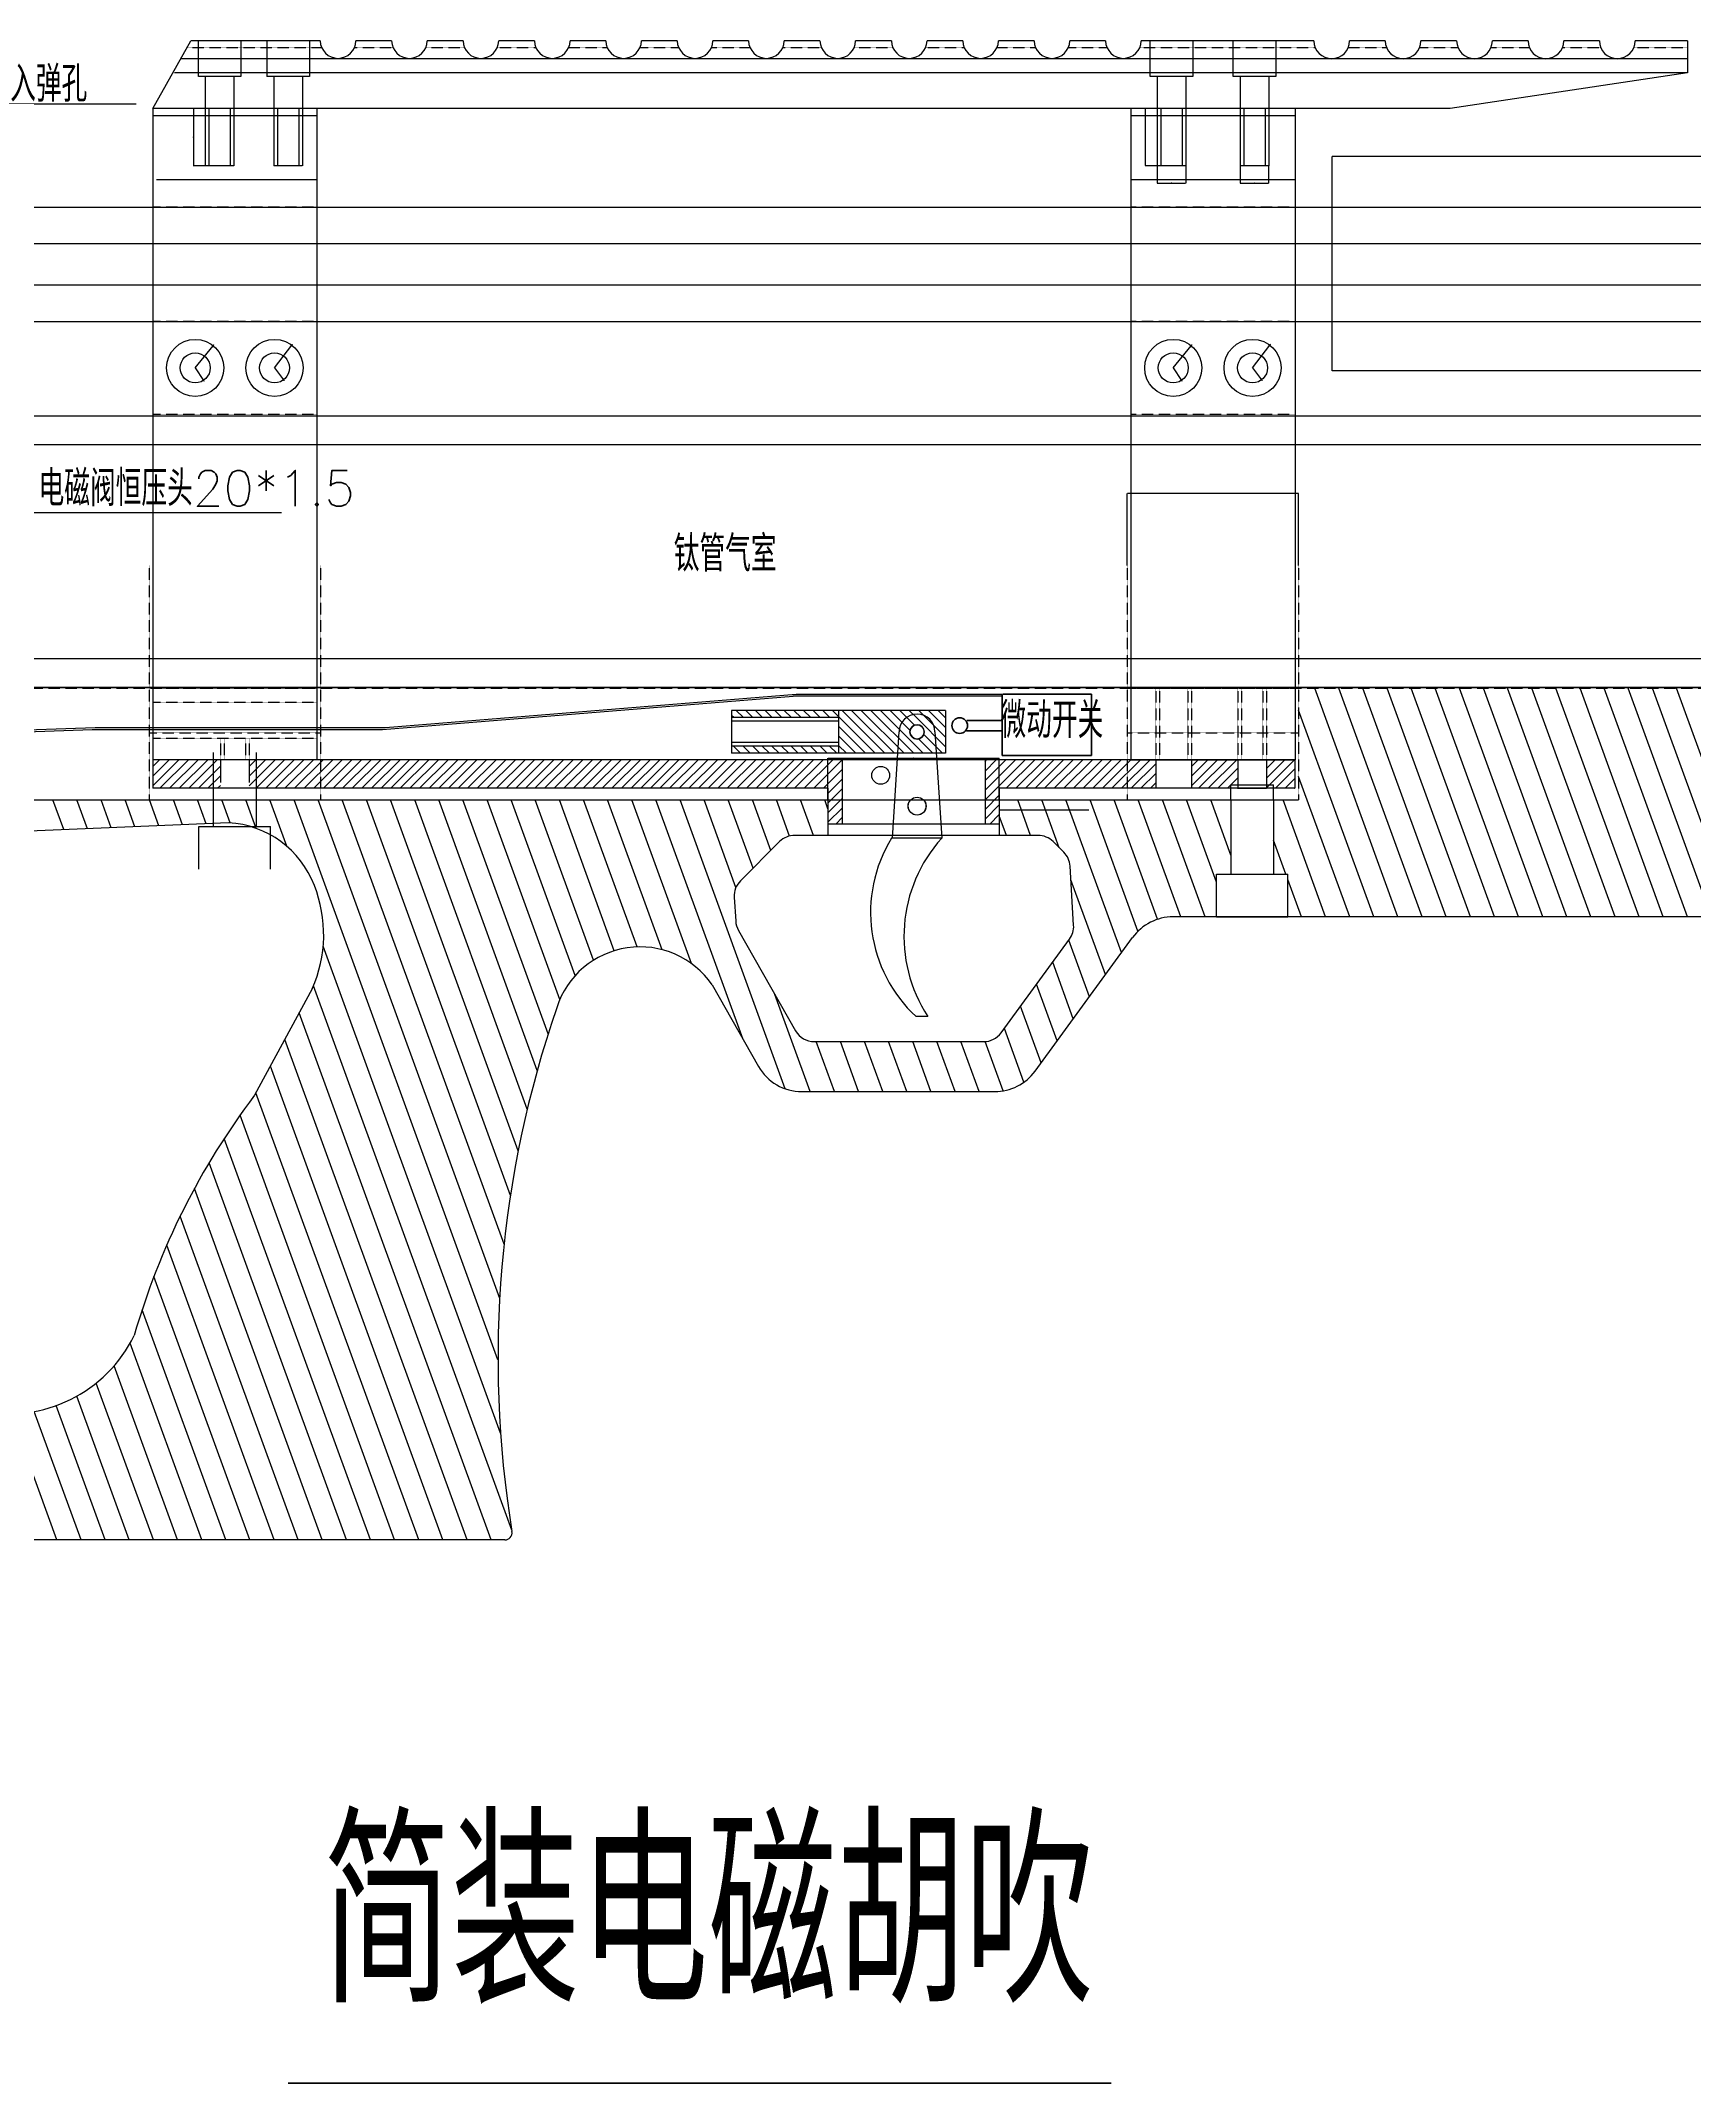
# Model space of a CAD drawing. Header units: millimetres. Extents: x -58888 to 139371, y -43158 to 38068.
# Drawn here: x 86985 to 110143, y -43158 to -14538 of the extents above; entities that cross this region are included whole.
import ezdxf

# ---------------------------------------------------------------- set-up
doc = ezdxf.new("R2010")
doc.units = ezdxf.units.MM
doc.linetypes.add('HIDDEN', pattern=[9.525, 6.35, -3.175])
doc.layers.add('图层2', color=108, linetype='Continuous')
doc.styles.get("Standard").update_dxf_attribs({"font": 'txt', "bigfont": 'gbcbig.shx'})
doc.dimstyles.new('ISO-25', dxfattribs={"dimtxt": 2.5, "dimasz": 2.5, "dimexe": 1.25, "dimexo": 0.625, "dimtad": 1, "dimtxsty": 'Standard', "dimcen": 2.5, "dimadec": 0, "dimazin": 0, "dimtfac": 1, "dimtmove": 0, "dimatfit": 3, "dimfxl": 1, "dimarcsym": 0})
pattern_1 = [(45, (309.1866, -1181.3546), (-0.6735192, 0.6735192), [])]

# ---------------------------------------------------------------- blocks, each defined once
blk = doc.blocks.new('*D278')
at = {"layer": 'Defpoints', "color": 0, "linetype": 'ByBlock'}
for p in [(102202, -20882), (102202, -21889), (104602, -21889)]:
    blk.add_point(p, dxfattribs=at)
at = {"layer": '图层2', "color": 0, "linetype": 'ByBlock', "lineweight": -2}
for p, q in [((102202, -21888), (102202, -20880)), ((104599, -20882), (102204, -20882)), ((104602, -21888), (104602, -20880))]:
    blk.add_line(p, q, dxfattribs=at)
at = {"layer": '图层2', "color": 0, "linetype": 'ByBlock'}
for points in [[(102204, -20881), (102204, -20882), (102202, -20882)], [(104599, -20881), (104599, -20882), (104602, -20882)]]:
    blk.add_solid(points, dxfattribs=at)
at = {"layer": '图层2', "color": 0, "linetype": 'ByBlock', "insert": (103402, -20880), "char_height": 2.5, "attachment_point": 5}
blk.add_mtext('2400', dxfattribs=at)
blk = doc.blocks.new('*D282')
at = {"layer": 'Defpoints', "color": 0, "linetype": 'ByBlock'}
for p in [(100410, -24590), (98010, -25176), (100410, -25176)]:
    blk.add_point(p, dxfattribs=at)
at = {"layer": '图层2', "color": 0, "linetype": 'ByBlock', "lineweight": -2}
for p, q in [((98010, -25176), (98010, -24589)), ((98013, -24590), (100408, -24590)), ((100410, -25176), (100410, -24589))]:
    blk.add_line(p, q, dxfattribs=at)
at = {"layer": '图层2', "color": 0, "linetype": 'ByBlock'}
for points in [[(98013, -24590), (98013, -24591), (98010, -24590)], [(100408, -24590), (100408, -24591), (100410, -24590)]]:
    blk.add_solid(points, dxfattribs=at)
at = {"layer": '图层2', "color": 0, "linetype": 'ByBlock', "insert": (99210, -24588), "char_height": 2.5, "attachment_point": 5}
blk.add_mtext('2400', dxfattribs=at)
blk = doc.blocks.new('*D283')
at = {"layer": 'Defpoints', "color": 0, "linetype": 'ByBlock'}
for p in [(103652, -25176), (104252, -24964), (104252, -25176)]:
    blk.add_point(p, dxfattribs=at)
at = {"layer": '图层2', "color": 0, "linetype": 'ByBlock', "lineweight": -2}
for p, q in [((103652, -25176), (103652, -24963)), ((103654, -24964), (104249, -24964)), ((104252, -25176), (104252, -24963))]:
    blk.add_line(p, q, dxfattribs=at)
at = {"layer": '图层2', "color": 0, "linetype": 'ByBlock'}
for points in [[(103654, -24964), (103654, -24965), (103652, -24964)], [(104249, -24964), (104249, -24965), (104252, -24964)]]:
    blk.add_solid(points, dxfattribs=at)
at = {"layer": '图层2', "color": 0, "linetype": 'ByBlock', "insert": (103952, -24962), "char_height": 2.5, "attachment_point": 5}
blk.add_mtext('%%C600', dxfattribs=at)
blk = doc.blocks.new('*D304')
at = {"layer": 'Defpoints', "color": 0, "linetype": 'ByBlock'}
for p in [(89286, -15488), (89121, -16288), (89286, -16288)]:
    blk.add_point(p, dxfattribs=at)
at = {"layer": '图层2', "color": 0, "linetype": 'ByBlock', "lineweight": -2}
for p, q in [((89286, -15488), (89119, -15488)), ((89121, -15490), (89121, -16285)), ((89286, -16288), (89119, -16288))]:
    blk.add_line(p, q, dxfattribs=at)
at = {"layer": '图层2', "color": 0, "linetype": 'ByBlock'}
for points in [[(89120, -15490), (89121, -15490), (89121, -15488)], [(89120, -16285), (89121, -16285), (89121, -16288)]]:
    blk.add_solid(points, dxfattribs=at)
at = {"layer": '图层2', "color": 0, "linetype": 'ByBlock', "insert": (89119, -15888), "char_height": 2.5, "attachment_point": 5, "rotation": 90}
blk.add_mtext('800', dxfattribs=at)
blk = doc.blocks.new('*D305')
at = {"layer": 'Defpoints', "color": 0, "linetype": 'ByBlock'}
for p in [(89399, -18811), (89147, -19121)]:
    blk.add_point(p, dxfattribs=at)
at = {"layer": '图层2', "color": 0, "linetype": 'ByBlock', "lineweight": -2}
for p, q in [((89147, -19121), (89399, -18811)), ((89408, -18799), (89400, -18809))]:
    blk.add_line(p, q, dxfattribs=at)
at = {"layer": '图层2', "color": 0, "linetype": 'ByBlock'}
blk.add_solid([(89400, -18809), (89401, -18809), (89399, -18811)], dxfattribs=at)
at = {"layer": '图层2', "color": 0, "linetype": 'ByBlock', "insert": (89404, -18802), "char_height": 2.5, "attachment_point": 5, "rotation": 50.8971}
blk.add_mtext('R400', dxfattribs=at)
blk = doc.blocks.new('*D306')
at = {"layer": 'Defpoints', "color": 0, "linetype": 'ByBlock'}
for p in [(89147, -19121), (89263, -19296)]:
    blk.add_point(p, dxfattribs=at)
at = {"layer": '图层2', "color": 0, "linetype": 'ByBlock', "lineweight": -2}
for p, q in [((89147, -19121), (89263, -19296)), ((89271, -19308), (89264, -19298))]:
    blk.add_line(p, q, dxfattribs=at)
at = {"layer": '图层2', "color": 0, "linetype": 'ByBlock'}
blk.add_solid([(89265, -19298), (89264, -19298), (89263, -19296)], dxfattribs=at)
at = {"layer": '图层2', "color": 0, "linetype": 'ByBlock', "insert": (89270, -19303), "char_height": 2.5, "attachment_point": 5, "rotation": 303.7063}
blk.add_mtext('R210', dxfattribs=at)
blk = doc.blocks.new('*D307')
at = {"layer": 'Defpoints', "color": 0, "linetype": 'ByBlock'}
for p in [(90257, -19121), (90384, -19288)]:
    blk.add_point(p, dxfattribs=at)
at = {"layer": '图层2', "color": 0, "linetype": 'ByBlock', "lineweight": -2}
for p, q in [((90257, -19121), (90384, -19288)), ((90393, -19300), (90386, -19290))]:
    blk.add_line(p, q, dxfattribs=at)
at = {"layer": '图层2', "color": 0, "linetype": 'ByBlock'}
blk.add_solid([(90386, -19290), (90385, -19291), (90384, -19288)], dxfattribs=at)
at = {"layer": '图层2', "color": 0, "linetype": 'ByBlock', "insert": (90392, -19295), "char_height": 2.5, "attachment_point": 5, "rotation": 307.1566}
blk.add_mtext('R210', dxfattribs=at)
blk = doc.blocks.new('*D308')
at = {"layer": 'Defpoints', "color": 0, "linetype": 'ByBlock'}
for p in [(90500, -18803), (90257, -19121)]:
    blk.add_point(p, dxfattribs=at)
at = {"layer": '图层2', "color": 0, "linetype": 'ByBlock', "lineweight": -2}
for p, q in [((90257, -19121), (90500, -18803)), ((90509, -18791), (90501, -18801))]:
    blk.add_line(p, q, dxfattribs=at)
at = {"layer": '图层2', "color": 0, "linetype": 'ByBlock'}
blk.add_solid([(90501, -18801), (90502, -18801), (90500, -18803)], dxfattribs=at)
at = {"layer": '图层2', "color": 0, "linetype": 'ByBlock', "insert": (90504, -18794), "char_height": 2.5, "attachment_point": 5, "rotation": 52.6746}
blk.add_mtext('R400', dxfattribs=at)
blk = doc.blocks.new('*D309')
at = {"layer": 'Defpoints', "color": 0, "linetype": 'ByBlock'}
for p in [(102621, -15488), (102455, -16288), (102621, -16288)]:
    blk.add_point(p, dxfattribs=at)
at = {"layer": '图层2', "color": 0, "linetype": 'ByBlock', "lineweight": -2}
for p, q in [((102620, -15488), (102453, -15488)), ((102455, -15490), (102455, -16285)), ((102620, -16288), (102453, -16288))]:
    blk.add_line(p, q, dxfattribs=at)
at = {"layer": '图层2', "color": 0, "linetype": 'ByBlock'}
for points in [[(102454, -15490), (102455, -15490), (102455, -15488)], [(102454, -16285), (102455, -16285), (102455, -16288)]]:
    blk.add_solid(points, dxfattribs=at)
at = {"layer": '图层2', "color": 0, "linetype": 'ByBlock', "insert": (102453, -15888), "char_height": 2.5, "attachment_point": 5, "rotation": 90}
blk.add_mtext('800', dxfattribs=at)
blk = doc.blocks.new('*D310')
at = {"layer": 'Defpoints', "color": 0, "linetype": 'ByBlock'}
for p in [(102621, -16288), (103021, -16288), (103021, -16533)]:
    blk.add_point(p, dxfattribs=at)
at = {"layer": '图层2', "color": 0, "linetype": 'ByBlock', "lineweight": -2}
for p, q in [((102621, -16288), (102621, -16534)), ((103021, -16288), (103021, -16534)), ((102623, -16533), (103018, -16533))]:
    blk.add_line(p, q, dxfattribs=at)
at = {"layer": '图层2', "color": 0, "linetype": 'ByBlock'}
for points in [[(102623, -16532), (102623, -16533), (102621, -16533)], [(103018, -16532), (103018, -16533), (103021, -16533)]]:
    blk.add_solid(points, dxfattribs=at)
at = {"layer": '图层2', "color": 0, "linetype": 'ByBlock', "insert": (102821, -16531), "char_height": 2.5, "attachment_point": 5}
blk.add_mtext('M400', dxfattribs=at)
blk = doc.blocks.new('*D311')
at = {"layer": 'Defpoints', "color": 0, "linetype": 'ByBlock'}
for p in [(103783, -16288), (104183, -16288), (104183, -16533)]:
    blk.add_point(p, dxfattribs=at)
at = {"layer": '图层2', "color": 0, "linetype": 'ByBlock', "lineweight": -2}
for p, q in [((103783, -16288), (103783, -16534)), ((104183, -16288), (104183, -16534)), ((103786, -16533), (104181, -16533))]:
    blk.add_line(p, q, dxfattribs=at)
at = {"layer": '图层2', "color": 0, "linetype": 'ByBlock'}
for points in [[(103786, -16532), (103786, -16533), (103783, -16533)], [(104181, -16532), (104181, -16533), (104183, -16533)]]:
    blk.add_solid(points, dxfattribs=at)
at = {"layer": '图层2', "color": 0, "linetype": 'ByBlock', "insert": (103983, -16531), "char_height": 2.5, "attachment_point": 5}
blk.add_mtext('M400', dxfattribs=at)
blk = doc.blocks.new('*D274')
at = {"layer": 'Defpoints', "color": 0, "linetype": 'ByBlock'}
for p in [(103099, -18811), (102847, -19121)]:
    blk.add_point(p, dxfattribs=at)
at = {"layer": '图层2', "color": 0, "linetype": 'ByBlock', "lineweight": -2}
for p, q in [((102847, -19121), (103099, -18811)), ((103108, -18799), (103100, -18809))]:
    blk.add_line(p, q, dxfattribs=at)
at = {"layer": '图层2', "color": 0, "linetype": 'ByBlock'}
blk.add_solid([(103100, -18809), (103101, -18809), (103099, -18811)], dxfattribs=at)
at = {"layer": '图层2', "color": 0, "linetype": 'ByBlock', "insert": (103104, -18802), "char_height": 2.5, "attachment_point": 5, "rotation": 50.8971}
blk.add_mtext('R400', dxfattribs=at)
blk = doc.blocks.new('*D275')
at = {"layer": 'Defpoints', "color": 0, "linetype": 'ByBlock'}
for p in [(102847, -19121), (102963, -19296)]:
    blk.add_point(p, dxfattribs=at)
at = {"layer": '图层2', "color": 0, "linetype": 'ByBlock', "lineweight": -2}
for p, q in [((102847, -19121), (102963, -19296)), ((102971, -19308), (102964, -19298))]:
    blk.add_line(p, q, dxfattribs=at)
at = {"layer": '图层2', "color": 0, "linetype": 'ByBlock'}
blk.add_solid([(102965, -19298), (102964, -19298), (102963, -19296)], dxfattribs=at)
at = {"layer": '图层2', "color": 0, "linetype": 'ByBlock', "insert": (102970, -19303), "char_height": 2.5, "attachment_point": 5, "rotation": 303.7063}
blk.add_mtext('R210', dxfattribs=at)
blk = doc.blocks.new('*D276')
at = {"layer": 'Defpoints', "color": 0, "linetype": 'ByBlock'}
for p in [(103957, -19121), (104084, -19288)]:
    blk.add_point(p, dxfattribs=at)
at = {"layer": '图层2', "color": 0, "linetype": 'ByBlock', "lineweight": -2}
for p, q in [((103957, -19121), (104084, -19288)), ((104093, -19300), (104086, -19290))]:
    blk.add_line(p, q, dxfattribs=at)
at = {"layer": '图层2', "color": 0, "linetype": 'ByBlock'}
blk.add_solid([(104086, -19290), (104085, -19291), (104084, -19288)], dxfattribs=at)
at = {"layer": '图层2', "color": 0, "linetype": 'ByBlock', "insert": (104092, -19295), "char_height": 2.5, "attachment_point": 5, "rotation": 307.1566}
blk.add_mtext('R210', dxfattribs=at)
blk = doc.blocks.new('*D277')
at = {"layer": 'Defpoints', "color": 0, "linetype": 'ByBlock'}
for p in [(104200, -18803), (103957, -19121)]:
    blk.add_point(p, dxfattribs=at)
at = {"layer": '图层2', "color": 0, "linetype": 'ByBlock', "lineweight": -2}
for p, q in [((103957, -19121), (104200, -18803)), ((104209, -18791), (104201, -18801))]:
    blk.add_line(p, q, dxfattribs=at)
at = {"layer": '图层2', "color": 0, "linetype": 'ByBlock'}
blk.add_solid([(104201, -18801), (104202, -18801), (104200, -18803)], dxfattribs=at)
at = {"layer": '图层2', "color": 0, "linetype": 'ByBlock', "insert": (104204, -18794), "char_height": 2.5, "attachment_point": 5, "rotation": 52.6746}
blk.add_mtext('R400', dxfattribs=at)
blk = doc.blocks.new('fdggg')
at = {"layer": '图层2', "linetype": 'ByBlock'}
h = blk.add_hatch(dxfattribs=at)
h.set_pattern_fill('ANSI31', color=4, scale=0.3)
h.set_pattern_definition([(45, (-551.4656, -559.2974), (-0.6735192, 0.6735192), [])])
h.paths.add_polyline_path([(920.04, -2768.85), (836.96, -2768.85), (836.96, -2772.85), (918.04, -2772.85), (918.04, -2777.85), (920.04, -2777.85)])
h.paths.add_polyline_path([(832.96, -2768.85), (823.46, -2768.85), (823.46, -2772.85), (832.96, -2772.85)])
h.paths.add_polyline_path([(963.96, -2772.85), (963.96, -2768.85), (940.04, -2768.85), (940.04, -2777.85), (942.04, -2777.85), (942.04, -2772.85)])
h.paths.add_polyline_path([(979.46, -2768.85), (979.46, -2772.85), (983.46, -2772.85), (983.46, -2768.85)])
h.paths.add_polyline_path([(975.46, -2772.85), (975.46, -2768.85), (968.96, -2768.85), (968.96, -2772.85)])
at = {"layer": '图层2', "color": 6, "linetype": 'ByBlock'}
for p, q in [((983.46, -2768.85), (823.46, -2768.85)), ((823.46, -2768.85), (823.46, -2772.85)), ((920.04, -2768.85), (920.04, -2777.85)), ((940.04, -2768.85), (940.04, -2777.85)), ((983.46, -2768.85), (983.46, -2772.85)), ((918.04, -2772.85), (823.46, -2772.85)), ((918.04, -2772.85), (918.04, -2777.85)), ((983.46, -2772.85), (942.04, -2772.85)), ((942.04, -2772.85), (942.04, -2777.85)), ((942.04, -2777.85), (918.04, -2777.85))]:
    blk.add_line(p, q, dxfattribs=at)
at = {"layer": '图层2', "color": 1, "linetype": 'HIDDEN', "ltscale": 0.5}
for p, q in [((832.96, -2768.85), (832.96, -2772.85)), ((836.96, -2768.85), (836.96, -2772.85))]:
    blk.add_line(p, q, dxfattribs=at)
at = {"layer": '图层2', "color": 3, "linetype": 'ByBlock'}
for p, q in [((963.96, -2768.85), (963.96, -2772.85)), ((968.96, -2768.85), (968.96, -2772.85)), ((975.46, -2768.85), (975.46, -2772.85)), ((979.46, -2768.85), (979.46, -2772.85))]:
    blk.add_line(p, q, dxfattribs=at)
at = {"layer": '图层2', "color": 2, "linetype": 'ByBlock'}
for centre in [(925.43, -2771.03), (930.53, -2775.34)]:
    blk.add_circle(centre, 1.25, dxfattribs=at)
blk = doc.blocks.new('fghhjjj')
at = {"layer": '图层2', "color": 6, "linetype": 'ByBlock'}
for p, q in [((2034.67, -2742.64), (2035.61, -2727.74)), ((2040.61, -2727.74), (2041.56, -2742.64)), ((2041.56, -2742.64), (2034.54, -2742.64)), ((2039.61, -2767.64), (2037.99, -2767.64))]:
    blk.add_line(p, q, dxfattribs=at)
at = {"layer": '图层2', "color": 1, "linetype": 'ByBlock'}
for centre, radius in [((2038.11, -2727.74), 1), ((2038.11, -2738.14), 1.25)]:
    blk.add_circle(centre, radius, dxfattribs=at)
at = {"layer": '图层2', "color": 6, "linetype": 'ByBlock'}
for centre, radius, start, end in [((2038.11, -2727.74), 2.5, 0, 180), ((2051.48, -2753.04), 19.88, 148.4455, 227.2516), ((2056.81, -2756.4), 20.54, 137.9462, 213.1657)]:
    blk.add_arc(centre, radius, start, end, dxfattribs=at)
blk = doc.blocks.new('fghghhhh')
at = {"layer": '图层2', "linetype": 'ByBlock'}
h = blk.add_hatch(dxfattribs=at)
h.set_pattern_fill('ANSI31', color=4, scale=0.3)
h.set_pattern_definition(pattern_1)
h.paths.add_polyline_path([(1647.86, -2710.7), (1647.86, -2708.7), (1643.86, -2708.7), (1643.86, -2714.7), (1647.86, -2714.7), (1647.86, -2712.7, -0.414214), (1646.86, -2711.7, -0.414214)])
h = blk.add_hatch(dxfattribs=at)
h.set_pattern_fill('ANSI31', color=4, scale=0.3)
h.set_pattern_definition(pattern_1)
h.paths.add_polyline_path([(1658.86, -2708.7), (1647.86, -2708.7), (1647.86, -2710.7, -0.414214), (1648.86, -2711.7, -0.414214), (1647.86, -2712.7), (1647.86, -2714.7), (1658.86, -2714.7)])
h.paths.add_polyline_path([(1673.86, -2708.7), (1658.86, -2708.7), (1658.86, -2709.7), (1673.86, -2709.7)])
h.paths.add_polyline_path([(1673.86, -2713.7), (1658.86, -2713.7), (1658.86, -2714.7), (1673.86, -2714.7)])
at = {"layer": '图层2', "color": 44, "linetype": 'ByBlock'}
for p, q in [((1643.86, -2708.7), (1673.86, -2708.7)), ((1643.86, -2708.7), (1643.86, -2714.7)), ((1658.86, -2708.7), (1658.86, -2714.7)), ((1658.86, -2709.7), (1673.86, -2709.7)), ((1658.86, -2710.2), (1673.86, -2710.2)), ((1673.86, -2708.7), (1673.86, -2714.7)), ((1658.86, -2713.2), (1673.86, -2713.2)), ((1643.86, -2714.7), (1673.86, -2714.7)), ((1658.86, -2713.7), (1673.86, -2713.7))]:
    blk.add_line(p, q, dxfattribs=at)
at = {"layer": '图层2', "color": 1, "linetype": 'ByBlock'}
blk.add_circle((1647.86, -2711.7), 1, dxfattribs=at)

msp = doc.modelspace()

# ---------------------------------------------------------------- linework, layer by layer
at = {"color": 6}
msp.add_line((85497.74, -15419.586), (88321.218, -15419.586), dxfattribs=at)
at = {"color": 1}
for p, q in [((86836.821, -21147.41), (90354.881, -21147.41)), ((91769.323, -24189.404), (97523.52, -23720.643)), ((91812.355, -24162.05), (97566.553, -23693.289)), ((97518.881, -23717.905), (100448.488, -23717.905)), ((97569.046, -23692.84), (100448.488, -23692.84)), ((84920.577, -24283.156), (87703.857, -24189.404)), ((84963.609, -24255.802), (87746.889, -24162.05)), ((87703.857, -24189.404), (91769.323, -24189.404)), ((87746.889, -24162.05), (91812.355, -24162.05))]:
    msp.add_line(p, q, dxfattribs=at)
at = {"color": 3, "lineweight": 60}
for p, q in [((100451.877, -23695.78), (100451.877, -24551.684)), ((101701.56, -23693.276), (100458.826, -23693.276)), ((101701.56, -24551.684), (101701.56, -23693.276)), ((99948.896, -24206.571), (100444.372, -24206.571)), ((99954.111, -24060.639), (100444.372, -24060.639)), ((100451.877, -24551.684), (101701.56, -24551.684))]:
    msp.add_line(p, q, dxfattribs=at)
at = {"color": 6, "lineweight": 80}
msp.add_line((90446.528, -43158.49), (101976.029, -43158.49), dxfattribs=at)
at = {"color": 3, "lineweight": 60}
msp.add_circle((99855.016, -24133.605), 109.526, dxfattribs=at)
at = {"layer": '图层2', "color": 6, "linetype": 'ByBlock'}
for p, q in [((88551.965, -15487.745), (89083.388, -14537.745)), ((90897.83, -14537.745), (89083.388, -14537.745)), ((91897.83, -14537.745), (91397.737, -14537.745)), ((92897.83, -14537.745), (92397.737, -14537.745)), ((93897.83, -14537.745), (93397.737, -14537.745)), ((94897.83, -14537.745), (94397.737, -14537.745)), ((95897.83, -14537.745), (95397.737, -14537.745)), ((96897.83, -14537.745), (96397.737, -14537.745)), ((97897.83, -14537.745), (97397.737, -14537.745)), ((98897.83, -14537.745), (98397.737, -14537.745)), ((99897.83, -14537.745), (99397.737, -14537.745)), ((100897.83, -14537.745), (100397.737, -14537.745)), ((101897.83, -14537.745), (101397.737, -14537.745)), ((104816.29, -14537.745), (102397.737, -14537.745)), ((105816.29, -14537.745), (105316.29, -14537.745)), ((106816.29, -14537.745), (106316.29, -14537.745)), ((107816.29, -14537.745), (107316.29, -14537.745)), ((108816.29, -14537.745), (108316.29, -14537.745)), ((110051.965, -14537.745), (109316.29, -14537.745)), ((110051.965, -14537.745), (110051.965, -14987.745)), ((102051.965, -14787.745), (88956.859, -14787.745)), ((110051.965, -14787.745), (102051.965, -14787.745)), ((102051.965, -14987.745), (88855.636, -14987.745)), ((110051.965, -14987.745), (102051.965, -14987.745)), ((110051.965, -14987.745), (106723.611, -15487.745)), ((88551.965, -15487.745), (88551.965, -24612.434)), ((90851.965, -15487.745), (88551.965, -15487.745)), ((106723.611, -15487.745), (88551.965, -15487.745)), ((90851.965, -15587.745), (88551.965, -15587.745)), ((90851.965, -15487.745), (90851.965, -24612.434)), ((102251.965, -15487.745), (102251.965, -24612.434)), ((104551.965, -15487.745), (102251.965, -15487.745)), ((104551.965, -15587.745), (102251.965, -15587.745)), ((104551.965, -15487.745), (104551.965, -24612.434)), ((90851.965, -16487.745), (88602.577, -16487.745)), ((104551.965, -16487.745), (102251.965, -16487.745)), ((90851.965, -24612.434), (88551.965, -24612.434)), ((102251.965, -24612.434), (104551.965, -24612.434))]:
    msp.add_line(p, q, dxfattribs=at)
at = {"layer": '图层2', "color": 1, "linetype": 'HIDDEN', "ltscale": 0.2}
for p, q in [((89186.3, -14537.745), (89186.3, -15037.745)), ((89786.3, -14537.745), (89786.3, -15037.745)), ((90149.053, -14537.745), (90149.053, -15037.745)), ((90749.053, -14537.745), (90749.053, -15037.745)), ((102520.588, -14537.745), (102520.588, -15037.745)), ((103120.588, -14537.745), (103120.588, -15037.745)), ((103683.342, -14537.745), (103683.342, -15037.745)), ((104283.342, -14537.745), (104283.342, -15037.745)), ((89786.3, -15037.745), (89186.3, -15037.745)), ((89286.3, -15037.745), (89286.3, -15487.745)), ((89686.3, -15037.745), (89686.3, -15487.745)), ((90749.053, -15037.745), (90149.053, -15037.745)), ((90249.053, -15037.745), (90249.053, -15487.745)), ((90649.053, -15037.745), (90649.053, -15487.745)), ((103120.588, -15037.745), (102520.588, -15037.745)), ((102620.588, -15037.745), (102620.588, -15487.745)), ((103020.588, -15037.745), (103020.588, -15487.745)), ((104283.342, -15037.745), (103683.342, -15037.745)), ((103783.342, -15037.745), (103783.342, -15487.745)), ((104183.342, -15037.745), (104183.342, -15487.745)), ((89286.3, -15487.745), (89286.3, -16287.745)), ((89336.3, -15487.745), (89336.3, -16287.745)), ((89636.3, -15487.745), (89636.3, -16287.745)), ((89686.3, -15487.745), (89686.3, -16287.745)), ((90249.053, -15487.745), (90249.053, -16287.745)), ((90299.053, -15487.745), (90299.053, -16287.745)), ((90599.053, -15487.745), (90599.053, -16287.745)), ((90649.053, -15487.745), (90649.053, -16287.745)), ((102620.588, -15487.745), (102620.588, -16287.745)), ((102670.588, -15487.745), (102670.588, -16287.745)), ((102970.588, -15487.745), (102970.588, -16287.745)), ((103020.588, -15487.745), (103020.588, -16287.745)), ((103783.342, -15487.745), (103783.342, -16287.745)), ((103833.342, -15487.745), (103833.342, -16287.745)), ((104133.342, -15487.745), (104133.342, -16287.745)), ((104183.342, -15487.745), (104183.342, -16287.745)), ((89686.3, -16287.745), (89286.3, -16287.745)), ((90649.053, -16287.745), (90249.053, -16287.745)), ((103020.588, -16287.745), (102620.588, -16287.745)), ((104183.342, -16287.745), (103783.342, -16287.745))]:
    msp.add_line(p, q, dxfattribs=at)
at = {"layer": '图层2', "color": 3, "linetype": 'HIDDEN', "ltscale": 0.5}
for p, q in [((90920.82, -14637.745), (89032.777, -14637.745)), ((91920.82, -14637.745), (91374.748, -14637.745)), ((92920.82, -14637.745), (92374.748, -14637.745)), ((93920.82, -14637.745), (93374.748, -14637.745)), ((94920.82, -14637.745), (94374.748, -14637.745)), ((95920.82, -14637.745), (95374.748, -14637.745)), ((96920.82, -14637.745), (96374.748, -14637.745)), ((97920.82, -14637.745), (97374.748, -14637.745)), ((98920.82, -14637.745), (98374.748, -14637.745)), ((99920.82, -14637.745), (99374.748, -14637.745)), ((100920.82, -14637.745), (100374.748, -14637.745)), ((101920.82, -14637.745), (101374.748, -14637.745)), ((104837.162, -14637.745), (102374.748, -14637.745)), ((105837.162, -14637.745), (105295.419, -14637.745)), ((106837.162, -14637.745), (106295.419, -14637.745)), ((107837.162, -14637.745), (107295.419, -14637.745)), ((108837.162, -14637.745), (108295.419, -14637.745)), ((110051.965, -14637.745), (109295.419, -14637.745))]:
    msp.add_line(p, q, dxfattribs=at)
at = {"layer": '图层2', "color": 2, "linetype": 'ByBlock'}
for p, q in [((105071.337, -19160.519), (105071.337, -16160.519)), ((138971.337, -16160.519), (105071.337, -16160.519)), ((86709.331, -16869.962), (126678.178, -16869.962)), ((86709.331, -18469.962), (126678.178, -18469.962)), ((138971.337, -19160.519), (105071.337, -19160.519)), ((77750.153, -19793.044), (132750.153, -19793.044)), ((78994.811, -20193.044), (132750.153, -20193.044)), ((76741.653, -23193.044), (132750.153, -23193.044)), ((63281.783, -23593.044), (132750.153, -23593.044)), ((89398.371, -24509.255), (89398.371, -25547.325)), ((89998.371, -24509.255), (89998.371, -25547.325)), ((66325.96, -25176.264), (104601.965, -25176.264)), ((98010.062, -25176.264), (98010.062, -25672.195)), ((100410.062, -25176.264), (100410.062, -25672.195)), ((103651.965, -25176.264), (103651.965, -26214.334)), ((104251.965, -25176.264), (104251.965, -26214.334)), ((100410.062, -25312.434), (101664.996, -25312.434)), ((89613.824, -25496.495), (83400.749, -25753.861)), ((89199.02, -26147.325), (89199.02, -25547.325)), ((89199.02, -25547.325), (90199.02, -25547.325)), ((90199.02, -26147.325), (90199.02, -25547.325)), ((100952.165, -25672.195), (97545.266, -25672.195)), ((97333.198, -25759.998), (96785.325, -26307.538)), ((101313.735, -25909.41), (101164.233, -25759.999)), ((101451.264, -26930.369), (101401.118, -26103.447)), ((103452.613, -26814.334), (103452.613, -26214.334)), ((103452.613, -26214.334), (104452.613, -26214.334)), ((104452.613, -26814.334), (104452.613, -26214.334)), ((96697.911, -26537.362), (96717.663, -26872.951)), ((116974.193, -26814.334), (102843.383, -26814.334)), ((103452.613, -26814.334), (104452.613, -26814.334)), ((96756.397, -27003.682), (97557.272, -28411.261)), ((100435.182, -28439.724), (101394.165, -27125.35)), ((100910.796, -28975.487), (102277.897, -27101.749)), ((90785.938, -27821.618), (89978.701, -29314.501)), ((96386.252, -27768.62), (97035.14, -28909.073)), ((97818.02, -28562.902), (100192.831, -28562.902)), ((97643.552, -29262.902), (100345.31, -29262.902)), ((93484.352, -35545.513), (86827.749, -35545.513))]:
    msp.add_line(p, q, dxfattribs=at)
at = {"layer": '图层2', "color": 1, "linetype": 'HIDDEN', "ltscale": 0.5}
for p, q in [((90851.965, -16870.434), (88551.965, -16870.434)), ((104551.965, -16870.434), (102251.965, -16870.434)), ((90851.965, -18470.434), (88551.965, -18470.434)), ((104551.965, -18470.434), (102251.965, -18470.434)), ((90851.965, -19772.434), (88551.965, -19772.434)), ((104551.965, -19772.434), (102251.965, -19772.434)), ((88501.965, -21888.707), (88501.965, -25176.264)), ((90901.965, -21888.707), (90901.965, -25176.264)), ((102201.965, -21888.707), (102201.965, -25176.264)), ((104601.965, -21888.707), (104601.965, -25176.264)), ((76846.653, -23608.707), (119215.787, -23608.707)), ((90851.965, -23612.434), (88551.965, -23612.434)), ((104551.965, -23612.434), (102251.965, -23612.434)), ((102601.965, -23612.434), (102601.965, -24612.434)), ((102651.965, -23612.434), (102651.965, -24612.434)), ((103051.965, -23612.434), (103051.965, -24612.434)), ((103101.965, -23612.434), (103101.965, -24612.434)), ((103751.965, -23612.434), (103751.965, -24612.434)), ((103801.965, -23612.434), (103801.965, -24612.434)), ((104101.965, -23612.434), (104101.965, -24612.434)), ((104151.965, -23612.434), (104151.965, -24612.434)), ((90851.965, -23812.434), (88551.965, -23812.434)), ((88501.965, -24237.336), (90901.965, -24237.336)), ((90851.965, -24312.434), (88551.965, -24312.434)), ((89501.965, -24312.434), (89501.965, -24612.434)), ((89551.965, -24312.434), (89551.965, -24612.434)), ((89851.965, -24312.434), (89851.965, -24612.434)), ((89901.965, -24312.434), (89901.965, -24612.434)), ((102201.965, -24237.336), (104601.965, -24237.336))]:
    msp.add_line(p, q, dxfattribs=at)
at = {"layer": '图层2', "color": 4, "linetype": 'ByBlock'}
for p, q in [((105994.303, -26814.334), (104827.55, -23608.707)), ((106332.18, -26814.334), (105165.427, -23608.707)), ((106670.056, -26814.334), (105503.303, -23608.707)), ((107007.933, -26814.334), (105841.18, -23608.707)), ((107345.809, -26814.334), (106179.056, -23608.707)), ((107683.686, -26814.334), (106516.933, -23608.707)), ((108021.562, -26814.334), (106854.809, -23608.707)), ((108359.438, -26814.334), (107192.685, -23608.707)), ((108697.315, -26814.334), (107530.562, -23608.707)), ((109035.191, -26814.334), (107868.438, -23608.707)), ((109373.068, -26814.334), (108206.315, -23608.707)), ((109710.944, -26814.334), (108544.191, -23608.707)), ((110048.821, -26814.334), (108882.068, -23608.707)), ((110386.697, -26814.334), (109219.944, -23608.707)), ((110724.574, -26814.334), (109557.821, -23608.707)), ((111062.45, -26814.334), (109895.697, -23608.707)), ((105656.427, -26814.334), (104601.965, -23917.224)), ((105318.55, -26814.334), (104601.965, -24845.532)), ((87304.144, -25592.17), (87152.767, -25176.264)), ((87637.002, -25578.382), (87490.643, -25176.264)), ((87969.86, -25564.594), (87828.519, -25176.264)), ((88302.718, -25550.806), (88166.396, -25176.264)), ((88635.576, -25537.017), (88504.272, -25176.264)), ((88968.434, -25523.229), (88842.149, -25176.264)), ((89301.292, -25509.441), (89180.025, -25176.264)), ((89634.937, -25497.816), (89517.902, -25176.264)), ((90000.861, -25574.876), (89855.778, -25176.264)), ((90429.678, -25824.734), (90193.655, -25176.264)), ((93387.95, -33024.21), (90531.531, -25176.264)), ((93411.671, -32161.075), (90869.407, -25176.264)), ((93473.407, -31402.387), (91207.284, -25176.264)), ((93562.275, -30718.24), (91545.16, -25176.264)), ((93671.887, -30091.091), (91883.037, -25176.264)), ((93798.115, -29509.589), (92220.913, -25176.264)), ((93938.099, -28965.884), (92558.79, -25176.264)), ((94089.765, -28454.275), (92896.666, -25176.264)), ((94252.906, -27974.195), (93234.543, -25176.264)), ((94468.373, -27637.878), (93572.419, -25176.264)), ((94727.192, -27420.668), (93910.295, -25176.264)), ((95016.859, -27288.214), (94248.172, -25176.264)), ((95335.347, -27234.945), (94586.048, -25176.264)), ((95687.69, -27274.691), (94923.925, -25176.264)), ((96096.332, -27469.12), (95261.801, -25176.264)), ((96821.901, -28534.296), (95599.678, -25176.264)), ((97410.424, -29222.941), (95937.554, -25176.264)), ((96721.515, -26401.871), (96275.431, -25176.264)), ((96961.114, -26131.856), (96613.307, -25176.264)), ((97208.87, -25884.251), (96951.183, -25176.264)), ((97472.798, -25681.079), (97289.06, -25176.264)), ((97807.44, -25672.195), (97626.936, -25176.264)), ((98010.062, -25300.585), (97964.813, -25176.264)), ((100848.328, -25672.195), (100667.824, -25176.264)), ((101248.995, -25844.709), (101005.701, -25176.264)), ((102122.111, -27315.269), (101343.577, -25176.264)), ((102351.255, -27016.529), (101681.454, -25176.264)), ((102627.91, -26848.323), (102019.33, -25176.264)), ((102953.415, -26814.334), (102357.207, -25176.264)), ((103291.292, -26814.334), (102695.083, -25176.264)), ((103452.613, -26329.254), (103032.959, -25176.264)), ((103651.965, -25948.66), (103370.836, -25176.264)), ((104980.674, -26814.334), (104384.465, -25176.264)), ((100510.452, -25672.195), (100410.062, -25396.376)), ((104424.415, -26214.334), (104251.965, -25740.531)), ((101896.688, -27624.231), (101412.703, -26294.494)), ((104642.798, -26814.334), (104452.613, -26291.808)), ((101671.265, -27933.194), (101382.869, -27140.833)), ((93423.989, -34051.534), (90939.634, -27225.826)), ((101445.842, -28242.157), (101157.446, -27449.796)), ((101220.419, -28551.12), (100932.023, -27758.759)), ((93579.403, -35406.84), (90803.621, -27780.442)), ((97762.845, -29262.902), (97267.52, -27902.006)), ((93292, -35545.513), (90603.52, -28158.976)), ((100994.996, -28860.083), (100706.6, -28067.722)), ((92954.123, -35545.513), (90401.576, -28532.446)), ((98100.722, -29262.902), (97845.942, -28562.902)), ((98438.598, -29262.902), (98183.819, -28562.902)), ((98776.474, -29262.902), (98521.695, -28562.902)), ((99114.351, -29262.902), (98859.572, -28562.902)), ((99452.227, -29262.902), (99197.448, -28562.902)), ((99790.104, -29262.902), (99535.325, -28562.902)), ((100127.98, -29262.902), (99873.201, -28562.902)), ((100462.275, -29253.061), (100210.88, -28562.358)), ((100755.426, -29130.18), (100481.176, -28376.685)), ((92616.247, -35545.513), (90199.632, -28905.917)), ((92278.37, -35545.513), (89997.687, -29279.388)), ((91940.494, -35545.513), (89774.249, -29593.804)), ((91602.617, -35545.513), (89554.371, -29918.001)), ((91264.741, -35545.513), (89341.078, -30260.291)), ((90926.864, -35545.513), (89135.009, -30622.43)), ((90588.988, -35545.513), (88936.955, -31006.589)), ((90251.112, -35545.513), (88747.912, -31415.505)), ((89913.235, -35545.513), (88569.164, -31852.707)), ((89575.359, -35545.513), (88402.412, -32322.869)), ((89237.482, -35545.513), (88234.63, -32790.198)), ((88899.606, -35545.513), (88011.708, -33106.033)), ((88561.729, -35545.513), (87761.6, -33347.175)), ((87548.1, -35545.513), (86892.778, -33745.031)), ((87885.976, -35545.513), (87200.478, -33662.121)), ((88223.853, -35545.513), (87490.326, -33530.165)), ((87210.224, -35545.513), (86566.429, -33776.703))]:
    msp.add_line(p, q, dxfattribs=at)
at = {"layer": '图层2', "color": 3, "linetype": 'ByBlock'}
msp.add_line((103751.965, -25012.434), (104151.965, -25012.434), dxfattribs=at)
at = {"layer": '图层2', "color": 1, "linetype": 'ByBlock'}
for points in [[(126678.178, -17381.915), (78726.377, -17381.915)], [(126678.178, -17961.915), (78994.811, -17961.915)]]:
    msp.add_lwpolyline(points, dxfattribs=at)
at = {"layer": '图层2', "color": 2, "linetype": 'ByBlock'}
for centre, radius in [((89146.503, -19121.112), 400), ((90257.427, -19121.112), 400), ((102846.503, -19121.112), 400), ((103957.427, -19121.112), 400), ((89146.503, -19121.112), 210), ((90257.427, -19121.112), 210), ((102846.503, -19121.112), 210), ((103957.427, -19121.112), 210)]:
    msp.add_circle(centre, radius, dxfattribs=at)
for centre, radius, start, end in [((91147.784, -14532.924), 250, 181.1049186, 358.8950814), ((92147.784, -14532.924), 250, 181.1049186, 358.8950814), ((93147.784, -14532.924), 250, 181.1049186, 358.8950814), ((94147.784, -14532.924), 250, 181.1049186, 358.8950814), ((95147.784, -14532.924), 250, 181.1049186, 358.8950814), ((96147.784, -14532.924), 250, 181.1049186, 358.8950814), ((97147.784, -14532.924), 250, 181.1049186, 358.8950814), ((98147.784, -14532.924), 250, 181.1049186, 358.8950814), ((99147.784, -14532.924), 250, 181.1049186, 358.8950814), ((100147.784, -14532.924), 250, 181.1049186, 358.8950814), ((101147.784, -14532.924), 250, 181.1049186, 358.8950814), ((102147.784, -14532.924), 250, 181.1049186, 358.8950814), ((105066.29, -14537.745), 250, 180, 0), ((106066.29, -14537.745), 250, 180, 0), ((107066.29, -14537.745), 250, 180, 0), ((108066.29, -14537.745), 250, 180, 0), ((109066.29, -14537.745), 250, 180, 0), ((89539.089, -26860.297), 1365.848, 20.8361864, 86.8633717), ((97545.266, -25972.195), 300, 90, 134.9825485), ((100952.165, -25972.195), 300, 45.0173803, 90), ((101101.668, -26121.607), 300, 3.4703282, 45.0173803), ((96997.392, -26519.735), 300, 134.9825485, 183.3685003), ((89075.546, -27062.666), 1871.215, 336.0717312, 21.5788445), ((97017.145, -26855.323), 300, 183.3685003, 209.6387518), ((102843.383, -27514.334), 700, 90, 143.885051), ((101151.815, -26948.528), 300, 323.885051, 3.4703282), ((95375.962, -28456.518), 1222.248, 34.2506382, 162.4117108), ((108511.81, -33007.957), 15123.869, 161.012335, 189.2135186), ((97818.02, -28262.902), 300, 209.6387518, 270), ((100192.831, -28262.902), 300, 270, 323.885051), ((97643.552, -28562.902), 700, 209.6387518, 270), ((100345.31, -28562.902), 700, 270, 323.885051), ((98163.128, -35520.024), 10270.997, 142.8301942, 163.9433896), ((86542.448, -31832.416), 1944.435, 257.998919, 334.1834472), ((93484.352, -35445.513), 100, 270, 9.2135186)]:
    msp.add_arc(centre, radius, start, end, dxfattribs=at)

# ---------------------------------------------------------------- block references
at = {"layer": '图层2', "color": 6, "linetype": 'ByBlock', "yscale": 100, "zscale": 100}
for name, p, xscale in [('fghghhhh', (264044.564, 246948.141), -100), ('fghhjjj', (-104552.905, 248551.768), 100), ('fdggg', (6205.642, 252272.18), 100)]:
    msp.add_blockref(name, p, dxfattribs=dict(at, xscale=xscale))

# ---------------------------------------------------------------- texts
at = {"layer": '图层2', "color": 6}
for s, height, p in [('入弹孔 ', 500, (86554.429, -15392.012)), ('电磁阀恒压头20*1.5', 500, (86952.673, -21058.789)), ('钛管气室', 500, (95850.307, -21974.343)), ('微动开关', 500, (100426.186, -24309.126)), ('简装电磁胡吹', 2500, (90932.716, -42032.846))]:
    msp.add_text(s, height=height, dxfattribs=at).set_placement(p)

# ---------------------------------------------------------------- dimensions: what is measured, and where the dimension line sits
at = {"layer": '图层2', "color": 3, "linetype": 'ByBlock'}
for base, p1, p2, picture, middle in [((89120.672, -16287.745), (89286.3, -15487.745), (89286.3, -16287.745), '*D304', (89118.797, -15887.745)), ((102454.585, -16287.745), (102620.588, -15487.745), (102620.588, -16287.745), '*D309', (102452.71, -15887.745))]:
    dim = msp.add_linear_dim(base=base, p1=p1, p2=p2, angle=90, dimstyle='ISO-25', dxfattribs=at)
    dim.commit()
    dim.dimension.update_dxf_attribs({"geometry": picture, "text_midpoint": middle})
for base, p1, p2, picture, middle in [((103020.588, -16532.688), (102620.588, -16287.745), (103020.588, -16287.745), '*D310', (102820.588, -16530.813)), ((104183.342, -16532.66), (103783.342, -16287.745), (104183.342, -16287.745), '*D311', (103983.342, -16530.785))]:
    dim = msp.add_linear_dim(base=base, p1=p1, p2=p2, text='M<>', dimstyle='ISO-25', dxfattribs=at)
    dim.commit()
    dim.dimension.update_dxf_attribs({"geometry": picture, "text_midpoint": middle})
for center, mpoint, picture, middle in [((89146.503, -19121.112), (89398.789, -18810.706), '*D305', (89403.51, -18801.925)), ((90257.427, -19121.112), (90499.963, -18803.03), '*D308', (90504.409, -18794.106)), ((102846.503, -19121.112), (103098.789, -18810.706), '*D274', (103103.51, -18801.925)), ((103957.427, -19121.112), (104199.963, -18803.03), '*D277', (104204.409, -18794.106)), ((89146.503, -19121.112), (89263.04, -19295.809), '*D306', (89269.918, -19302.741)), ((90257.427, -19121.112), (90384.266, -19288.479), '*D307', (90391.549, -19294.984)), ((102846.503, -19121.112), (102963.04, -19295.809), '*D275', (102969.918, -19302.741)), ((103957.427, -19121.112), (104084.266, -19288.479), '*D276', (104091.549, -19294.984))]:
    dim = msp.add_radius_dim(center=center, mpoint=mpoint, dimstyle='ISO-25', dxfattribs=at)
    dim.commit()
    dim.dimension.update_dxf_attribs({"geometry": picture, "text_midpoint": middle})
for base, p1, p2, picture, middle in [((102201.965, -20881.743), (104601.965, -21888.707), (102201.965, -21888.707), '*D278', (103401.965, -20879.868)), ((100410.062, -24590.163), (98010.062, -25176.264), (100410.062, -25176.264), '*D282', (99210.062, -24588.288))]:
    dim = msp.add_linear_dim(base=base, p1=p1, p2=p2, dimstyle='ISO-25', override={"dimtxt": 2.5}, dxfattribs=at)
    dim.commit()
    dim.dimension.update_dxf_attribs({"geometry": picture, "text_midpoint": middle})
dim = msp.add_linear_dim(base=(104251.965, -24964.288), p1=(103651.965, -25176.264), p2=(104251.965, -25176.264), text='%%C<>', dimstyle='ISO-25', override={"dimtxt": 2.5}, dxfattribs=at)
dim.commit()
dim.dimension.update_dxf_attribs({"geometry": '*D283', "text_midpoint": (103951.965, -24962.413)})

doc.saveas('drawing.dxf')
